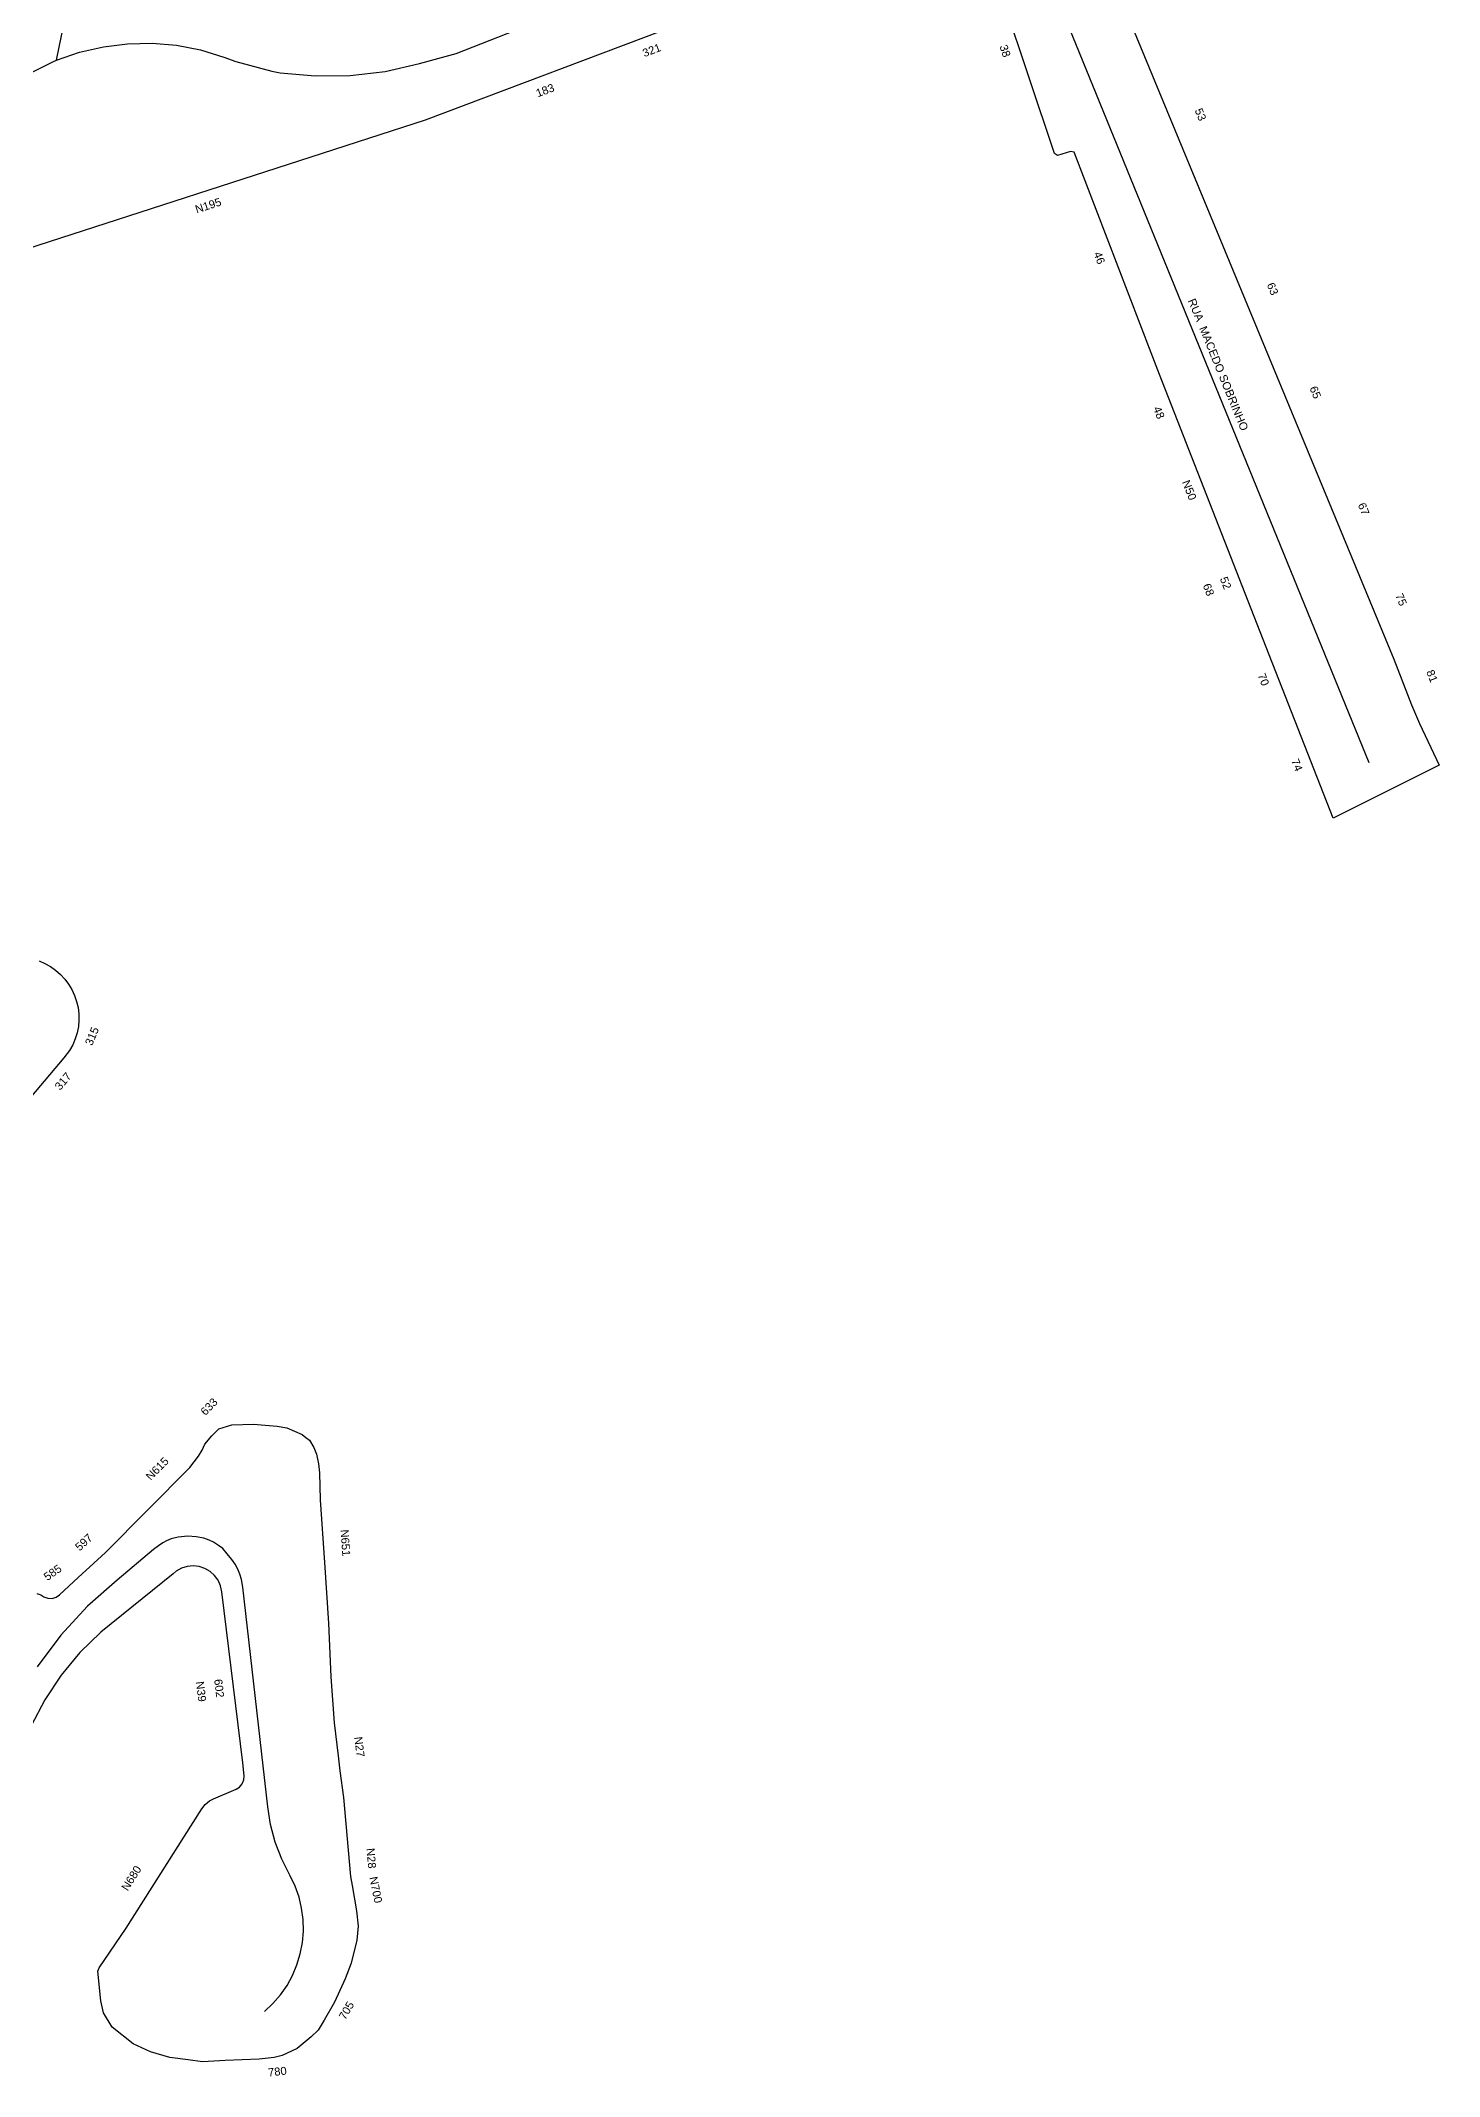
# Model space of a CAD drawing. Header units: millimetres. Extents: x 617751 to 636088, y 68402 to 77988.
# Drawn here: x 628161.3 to 628371, y 72414.5 to 72719.8 of the extents above; entities that cross this region are included whole.
import ezdxf

# ---------------------------------------------------------------- set-up
doc = ezdxf.new("R2010")
doc.units = ezdxf.units.MM
doc.header["$LTSCALE"] = 3
doc.header["$MEASUREMENT"] = 0
for name, color, linetype in [('ALINHAMENTO PREDIAL', 120, 'Continuous'), ('NOME LOGRADOURO', 252, 'Continuous'), ('NUMERAÇÃO', 7, 'Continuous')]:
    doc.layers.add(name, color=color, linetype=linetype)
doc.styles.get("Standard").update_dxf_attribs({"font": 'arial.ttf'})

msp = doc.modelspace()

# ---------------------------------------------------------------- linework, layer by layer
at = {"layer": 'ALINHAMENTO PREDIAL'}
for points in [[(628323.2, 72726.2), (628364.2, 72627.04), (628366.87, 72620.19), (628368.04, 72617.39), (628371.02, 72611.16), (628355.12, 72603.22), (628345.07, 72628.87), (628329.08, 72669.74), (628327.82, 72673.02), (628316.26, 72703.08), (628315.73, 72703.21), (628313.77, 72702.57), (628313.34, 72702.91), (628302, 72736.83)], [(628323.2, 72726.2), (628364.2, 72627.04), (628366.87, 72620.19), (628368.04, 72617.39), (628371.02, 72611.16), (628355.12, 72603.22), (628345.07, 72628.87), (628329.08, 72669.74), (628327.82, 72673.02), (628316.26, 72703.08), (628315.73, 72703.21), (628313.77, 72702.57), (628313.34, 72702.91), (628302, 72736.83)], [(628323.2, 72726.2), (628364.2, 72627.04), (628366.87, 72620.19), (628368.04, 72617.39), (628371.02, 72611.16), (628355.12, 72603.22), (628345.07, 72628.87), (628329.08, 72669.74), (628327.82, 72673.02), (628316.26, 72703.08), (628315.73, 72703.21), (628313.77, 72702.57), (628313.34, 72702.91), (628302, 72736.83)], [(628257.39, 72722.37), (628218.94, 72707.87), (628148.79, 72685.19)], [(628257.39, 72722.37), (628218.94, 72707.87), (628148.79, 72685.19)], [(628257.39, 72722.37), (628218.94, 72707.87), (628148.79, 72685.19)], [(628161.07, 72581.81), (628161.95, 72581.44), (628162.78, 72580.97), (628163.56, 72580.42), (628164.28, 72579.79), (628164.93, 72579.09), (628165.5, 72578.33), (628165.99, 72577.51), (628166.39, 72576.64), (628166.7, 72575.74), (628166.91, 72574.81), (628167.03, 72573.86), (628167.04, 72572.91), (628166.96, 72571.96), (628166.77, 72571.02), (628166.49, 72570.11), (628166.12, 72569.23), (628165.65, 72568.39), (628164.81, 72567.26), (628136.25, 72533.48)], [(628161.07, 72581.81), (628161.95, 72581.44), (628162.78, 72580.97), (628163.56, 72580.42), (628164.28, 72579.79), (628164.93, 72579.09), (628165.5, 72578.33), (628165.99, 72577.51), (628166.39, 72576.64), (628166.7, 72575.74), (628166.91, 72574.81), (628167.03, 72573.86), (628167.04, 72572.91), (628166.96, 72571.96), (628166.77, 72571.02), (628166.49, 72570.11), (628166.12, 72569.23), (628165.65, 72568.39), (628164.81, 72567.26), (628136.25, 72533.48)], [(628161.07, 72581.81), (628161.95, 72581.44), (628162.78, 72580.97), (628163.56, 72580.42), (628164.28, 72579.79), (628164.93, 72579.09), (628165.5, 72578.33), (628165.99, 72577.51), (628166.39, 72576.64), (628166.7, 72575.74), (628166.91, 72574.81), (628167.03, 72573.86), (628167.04, 72572.91), (628166.96, 72571.96), (628166.77, 72571.02), (628166.49, 72570.11), (628166.12, 72569.23), (628165.65, 72568.39), (628164.81, 72567.26), (628136.25, 72533.48)], [(628160.75, 72486.91), (628161.33, 72486.74), (628161.81, 72486.44), (628162.4, 72486.23), (628163.02, 72486.2), (628163.62, 72486.37), (628164.14, 72486.72), (628166.95, 72489.33), (628171.04, 72493.06), (628183.69, 72505.83), (628184.97, 72507.54), (628185.55, 72508.45), (628185.93, 72509.33), (628186.99, 72510.56), (628188.01, 72511.63), (628189.98, 72512.21), (628193.23, 72512.32), (628194.99, 72512.17), (628196.76, 72512.01), (628198.23, 72511.8), (628200.52, 72510.76), (628201.06, 72510.35), (628201.61, 72509.95), (628202.29, 72508.84), (628202.65, 72507.82), (628202.97, 72506.37), (628203.12, 72505.04), (628203.21, 72500.99), (628203.86, 72491.6), (628204.46, 72482.48), (628204.84, 72474.42), (628205.3, 72467.52), (628205.91, 72462.59), (628206.19, 72460.32), (628206.72, 72456.32), (628207.07, 72452.39), (628207.77, 72444.51), (628208.04, 72443.12), (628208.65, 72439.35), (628208.93, 72437.02), (628208.72, 72434.93), (628207.86, 72431.49), (628206.97, 72429.16), (628205.39, 72425.63), (628203.81, 72422.93), (628202.93, 72421.44), (628201.86, 72420.47), (628199.76, 72418.7), (628197.53, 72417.63), (628196.32, 72417.35), (628194.09, 72417.12), (628188.97, 72416.89), (628185.58, 72416.69), (628183.43, 72416.98), (628180.69, 72417.35), (628177.8, 72418.19), (628175.2, 72419.4), (628172.04, 72421.91), (628170.73, 72424.05), (628170.34, 72425.86), (628169.9, 72430.3), (628170.07, 72430.79), (628174.14, 72436.76), (628185.46, 72454.66), (628185.99, 72455.31), (628186.64, 72455.83), (628187.25, 72456.16), (628190.61, 72457.58), (628191.14, 72457.91), (628191.54, 72458.39), (628191.78, 72458.97), (628191.82, 72459.61), (628191.63, 72461.53), (628188.47, 72487.19), (628188.28, 72488.08), (628187.92, 72488.91), (628187.39, 72489.64), (628186.72, 72490.25), (628185.93, 72490.7), (628185.07, 72490.99), (628184.17, 72491.09), (628183.27, 72490.99), (628182.41, 72490.72), (628181.62, 72490.27), (628181.18, 72489.9), (628170.33, 72481.15), (628167.19, 72478.07), (628164.38, 72474.67), (628161.95, 72471.01), (628159.91, 72467.11)], [(628160.75, 72486.91), (628161.33, 72486.74), (628161.81, 72486.44), (628162.4, 72486.23), (628163.02, 72486.2), (628163.62, 72486.37), (628164.14, 72486.72), (628166.95, 72489.33), (628171.04, 72493.06), (628183.69, 72505.83), (628184.97, 72507.54), (628185.55, 72508.45), (628185.93, 72509.33), (628186.99, 72510.56), (628188.01, 72511.63), (628189.98, 72512.21), (628193.23, 72512.32), (628194.99, 72512.17), (628196.76, 72512.01), (628198.23, 72511.8), (628200.52, 72510.76), (628201.06, 72510.35), (628201.61, 72509.95), (628202.29, 72508.84), (628202.65, 72507.82), (628202.97, 72506.37), (628203.12, 72505.04), (628203.21, 72500.99), (628203.86, 72491.6), (628204.46, 72482.48), (628204.84, 72474.42), (628205.3, 72467.52), (628205.91, 72462.59), (628206.19, 72460.32), (628206.72, 72456.32), (628207.07, 72452.39), (628207.77, 72444.51), (628208.04, 72443.12), (628208.65, 72439.35), (628208.93, 72437.02), (628208.72, 72434.93), (628207.86, 72431.49), (628206.97, 72429.16), (628205.39, 72425.63), (628203.81, 72422.93), (628202.93, 72421.44), (628201.86, 72420.47), (628199.76, 72418.7), (628197.53, 72417.63), (628196.32, 72417.35), (628194.09, 72417.12), (628188.97, 72416.89), (628185.58, 72416.69), (628183.43, 72416.98), (628180.69, 72417.35), (628177.8, 72418.19), (628175.2, 72419.4), (628172.04, 72421.91), (628170.73, 72424.05), (628170.34, 72425.86), (628169.9, 72430.3), (628170.07, 72430.79), (628174.14, 72436.76), (628185.46, 72454.66), (628185.99, 72455.31), (628186.64, 72455.83), (628187.25, 72456.16), (628190.61, 72457.58), (628191.14, 72457.91), (628191.54, 72458.39), (628191.78, 72458.97), (628191.82, 72459.61), (628191.63, 72461.53), (628188.47, 72487.19), (628188.28, 72488.08), (628187.92, 72488.91), (628187.39, 72489.64), (628186.72, 72490.25), (628185.93, 72490.7), (628185.07, 72490.99), (628184.17, 72491.09), (628183.27, 72490.99), (628182.41, 72490.72), (628181.62, 72490.27), (628181.18, 72489.9), (628170.33, 72481.15), (628167.19, 72478.07), (628164.38, 72474.67), (628161.95, 72471.01), (628159.91, 72467.11)], [(628160.75, 72486.91), (628161.33, 72486.74), (628161.81, 72486.44), (628162.4, 72486.23), (628163.02, 72486.2), (628163.62, 72486.37), (628164.14, 72486.72), (628166.95, 72489.33), (628171.04, 72493.06), (628183.69, 72505.83), (628184.97, 72507.54), (628185.55, 72508.45), (628185.93, 72509.33), (628186.99, 72510.56), (628188.01, 72511.63), (628189.98, 72512.21), (628193.23, 72512.32), (628194.99, 72512.17), (628196.76, 72512.01), (628198.23, 72511.8), (628200.52, 72510.76), (628201.06, 72510.35), (628201.61, 72509.95), (628202.29, 72508.84), (628202.65, 72507.82), (628202.97, 72506.37), (628203.12, 72505.04), (628203.21, 72500.99), (628203.86, 72491.6), (628204.46, 72482.48), (628204.84, 72474.42), (628205.3, 72467.52), (628205.91, 72462.59), (628206.19, 72460.32), (628206.72, 72456.32), (628207.07, 72452.39), (628207.77, 72444.51), (628208.04, 72443.12), (628208.65, 72439.35), (628208.93, 72437.02), (628208.72, 72434.93), (628207.86, 72431.49), (628206.97, 72429.16), (628205.39, 72425.63), (628203.81, 72422.93), (628202.93, 72421.44), (628201.86, 72420.47), (628199.76, 72418.7), (628197.53, 72417.63), (628196.32, 72417.35), (628194.09, 72417.12), (628188.97, 72416.89), (628185.58, 72416.69), (628183.43, 72416.98), (628180.69, 72417.35), (628177.8, 72418.19), (628175.2, 72419.4), (628172.04, 72421.91), (628170.73, 72424.05), (628170.34, 72425.86), (628169.9, 72430.3), (628170.07, 72430.79), (628174.14, 72436.76), (628185.46, 72454.66), (628185.99, 72455.31), (628186.64, 72455.83), (628187.25, 72456.16), (628190.61, 72457.58), (628191.14, 72457.91), (628191.54, 72458.39), (628191.78, 72458.97), (628191.82, 72459.61), (628191.63, 72461.53), (628188.47, 72487.19), (628188.28, 72488.08), (628187.92, 72488.91), (628187.39, 72489.64), (628186.72, 72490.25), (628185.93, 72490.7), (628185.07, 72490.99), (628184.17, 72491.09), (628183.27, 72490.99), (628182.41, 72490.72), (628181.62, 72490.27), (628181.18, 72489.9), (628170.33, 72481.15), (628167.19, 72478.07), (628164.38, 72474.67), (628161.95, 72471.01), (628159.91, 72467.11)]]:
    msp.add_lwpolyline(points, dxfattribs=at)
at = {"layer": 'NOME LOGRADOURO'}
for points in [[(628163.67, 72716.87), (628164.78, 72722.26), (628167.13, 72730.13), (628170.29, 72737.7), (628174.22, 72744.91), (628178.89, 72751.66), (628246.87, 72846.84)], [(628163.67, 72716.87), (628164.78, 72722.26), (628167.13, 72730.13), (628170.29, 72737.7), (628174.22, 72744.91), (628178.89, 72751.66), (628246.87, 72846.84)], [(628163.67, 72716.87), (628167.14, 72718.07), (628170.71, 72718.91), (628174.35, 72719.36), (628178.02, 72719.43), (628181.68, 72719.12), (628185.28, 72718.43), (628188.8, 72717.36), (628190.56, 72716.67), (628195.96, 72715.25), (628197.23, 72715), (628202.47, 72714.52), (628207.74, 72714.59), (628212.97, 72715.21), (628218.11, 72716.37), (628223.59, 72717.91), (628291.42, 72744.54), (628304.28, 72749.34)], [(628163.67, 72716.87), (628167.14, 72718.07), (628170.71, 72718.91), (628174.35, 72719.36), (628178.02, 72719.43), (628181.68, 72719.12), (628185.28, 72718.43), (628188.8, 72717.36), (628190.56, 72716.67), (628195.96, 72715.25), (628197.23, 72715), (628202.47, 72714.52), (628207.74, 72714.59), (628212.97, 72715.21), (628218.11, 72716.37), (628223.59, 72717.91), (628291.42, 72744.54), (628304.28, 72749.34)], [(628304.28, 72749.34), (628360.48, 72611.58)], [(628304.28, 72749.34), (628360.48, 72611.58)], [(628047.74, 72654.57), (628050.94, 72656.07), (628084.72, 72672.75), (628143.36, 72703.98), (628147.2, 72706.18), (628153.77, 72710.68), (628156.68, 72712.99), (628159.82, 72714.99), (628163.14, 72716.65), (628163.67, 72716.87)], [(628047.74, 72654.57), (628050.94, 72656.07), (628084.72, 72672.75), (628143.36, 72703.98), (628147.2, 72706.18), (628153.77, 72710.68), (628156.68, 72712.99), (628159.82, 72714.99), (628163.14, 72716.65), (628163.67, 72716.87)], [(628194.89, 72424.25), (628196.14, 72425.43), (628197.27, 72426.73), (628198.25, 72428.15), (628199.08, 72429.66), (628199.74, 72431.25), (628200.24, 72432.9), (628200.56, 72434.59), (628200.7, 72436.3), (628200.66, 72438.02), (628200.44, 72439.73), (628200.05, 72441.41), (628199.48, 72443.03), (628198.74, 72444.59), (628197.46, 72447.11), (628196.48, 72449.65), (628195.78, 72452.28), (628195.36, 72454.92), (628191.6, 72487.9), (628191.42, 72489.01), (628191.18, 72489.81), (628190.87, 72490.58), (628190.47, 72491.32), (628190, 72492.01), (628189.29, 72492.87), (628188.62, 72493.66), (628187.99, 72494.15), (628187.23, 72494.63), (628186.56, 72494.94), (628185.77, 72495.21), (628184.65, 72495.45), (628183.38, 72495.51), (628181.92, 72495.39), (628180.89, 72495.12), (628180.19, 72494.84), (628179.65, 72494.51), (628178.98, 72494.06), (628178.25, 72493.51), (628172.76, 72488.94), (628168.32, 72485.03), (628164.32, 72480.67), (628160.79, 72475.92)], [(628194.89, 72424.25), (628196.14, 72425.43), (628197.27, 72426.73), (628198.25, 72428.15), (628199.08, 72429.66), (628199.74, 72431.25), (628200.24, 72432.9), (628200.56, 72434.59), (628200.7, 72436.3), (628200.66, 72438.02), (628200.44, 72439.73), (628200.05, 72441.41), (628199.48, 72443.03), (628198.74, 72444.59), (628197.46, 72447.11), (628196.48, 72449.65), (628195.78, 72452.28), (628195.36, 72454.92), (628191.6, 72487.9), (628191.42, 72489.01), (628191.18, 72489.81), (628190.87, 72490.58), (628190.47, 72491.32), (628190, 72492.01), (628189.29, 72492.87), (628188.62, 72493.66), (628187.99, 72494.15), (628187.23, 72494.63), (628186.56, 72494.94), (628185.77, 72495.21), (628184.65, 72495.45), (628183.38, 72495.51), (628181.92, 72495.39), (628180.89, 72495.12), (628180.19, 72494.84), (628179.65, 72494.51), (628178.98, 72494.06), (628178.25, 72493.51), (628172.76, 72488.94), (628168.32, 72485.03), (628164.32, 72480.67), (628160.79, 72475.92)]]:
    msp.add_lwpolyline(points, dxfattribs=at)

# ---------------------------------------------------------------- texts
msp.add_text('RUA  MACEDO SOBRINHO', height=1.2, rotation=292.192, dxfattribs=at).set_placement((628333.31, 72680.84))
msp.add_text('RUA  MACEDO SOBRINHO', height=1.2, rotation=292.192, dxfattribs=at).set_placement((628333.31, 72680.84))
at = {"layer": 'NUMERAÇÃO'}
for s, rotation, p in [('321', 20.6726, (628251.83, 72717.33)), ('321', 20.6726, (628251.83, 72717.33)), ('38', 288.4493, (628305.07, 72718.98)), ('38', 288.4493, (628305.07, 72718.98)), ('183', 20.6726, (628235.85, 72711.31)), ('183', 20.6726, (628235.85, 72711.31)), ('53', 292.4295, (628334.32, 72709.38)), ('53', 292.4295, (628334.32, 72709.38)), ('53', 292.4295, (628334.32, 72709.38)), ('53', 292.4295, (628334.32, 72709.38)), ('N195', 17.9255, (628184.71, 72693.91)), ('N195', 17.9255, (628184.71, 72693.91)), ('46', 290.9357, (628319.17, 72687.9)), ('46', 290.9357, (628319.17, 72687.9)), ('63', 292.4295, (628345.13, 72683.23)), ('63', 292.4295, (628345.13, 72683.23)), ('65', 292.4295, (628351.54, 72667.71)), ('65', 292.4295, (628351.54, 72667.71)), ('48', 291.3422, (628328.1, 72664.69)), ('48', 291.3422, (628328.1, 72664.69)), ('N50', 291.3422, (628332.43, 72653.63)), ('N50', 291.3422, (628332.43, 72653.63)), ('67', 292.4295, (628358.78, 72650.22)), ('67', 292.4295, (628358.78, 72650.22)), ('52', 291.3422, (628338.1, 72639.13)), ('52', 291.3422, (628338.1, 72639.13)), ('68', 291.3422, (628335.54, 72638.13)), ('68', 291.3422, (628335.54, 72638.13)), ('75', 292.4295, (628364.4, 72636.63)), ('75', 292.4295, (628364.4, 72636.63)), ('70', 291.3634, (628343.77, 72624.66)), ('70', 291.3634, (628343.77, 72624.66)), ('81', 291.2602, (628369.05, 72625.17)), ('81', 291.2602, (628369.05, 72625.17)), ('74', 291.3634, (628348.79, 72611.84)), ('74', 291.3634, (628348.79, 72611.84)), ('315', 67.2287, (628169.01, 72569)), ('315', 67.2287, (628169.01, 72569)), ('317', 49.8117, (628164.22, 72562.3)), ('317', 49.8117, (628164.22, 72562.3)), ('633', 46.1786, (628186.02, 72513.53)), ('633', 46.1786, (628186.02, 72513.53)), ('N615', 45.3089, (628177.81, 72503.81)), ('N615', 45.3089, (628177.81, 72503.81)), ('597', 42.3857, (628167.15, 72493.23)), ('597', 42.3857, (628167.15, 72493.23)), ('N651', 273.9221, (628206.28, 72496.49)), ('N651', 273.9221, (628206.28, 72496.49)), ('585', 35.238, (628162.31, 72488.78)), ('585', 35.238, (628162.31, 72488.78)), ('N39', 276.9785, (628184.59, 72473.69)), ('N39', 276.9785, (628184.59, 72473.69)), ('602', 276.9785, (628187.32, 72474.03)), ('602', 276.9785, (628187.32, 72474.03)), ('N27', 276.9522, (628208.33, 72465.39)), ('N27', 276.9522, (628208.33, 72465.39)), ('N28', 275.0113, (628210.16, 72448.7)), ('N28', 275.0113, (628210.16, 72448.7)), ('N680', 57.7199, (628174.35, 72442.23)), ('N680', 57.7199, (628174.35, 72442.23)), ('N700', 281.273, (628210.6, 72444.35)), ('N700', 281.273, (628210.6, 72444.35)), ('705', 59.6435, (628206.97, 72422.89)), ('705', 59.6435, (628206.97, 72422.89)), ('780', 5.9476, (628195.47, 72414.5)), ('780', 5.9476, (628195.47, 72414.5))]:
    msp.add_text(s, height=1.2, rotation=rotation, dxfattribs=at).set_placement(p)

doc.saveas('drawing.dxf')
